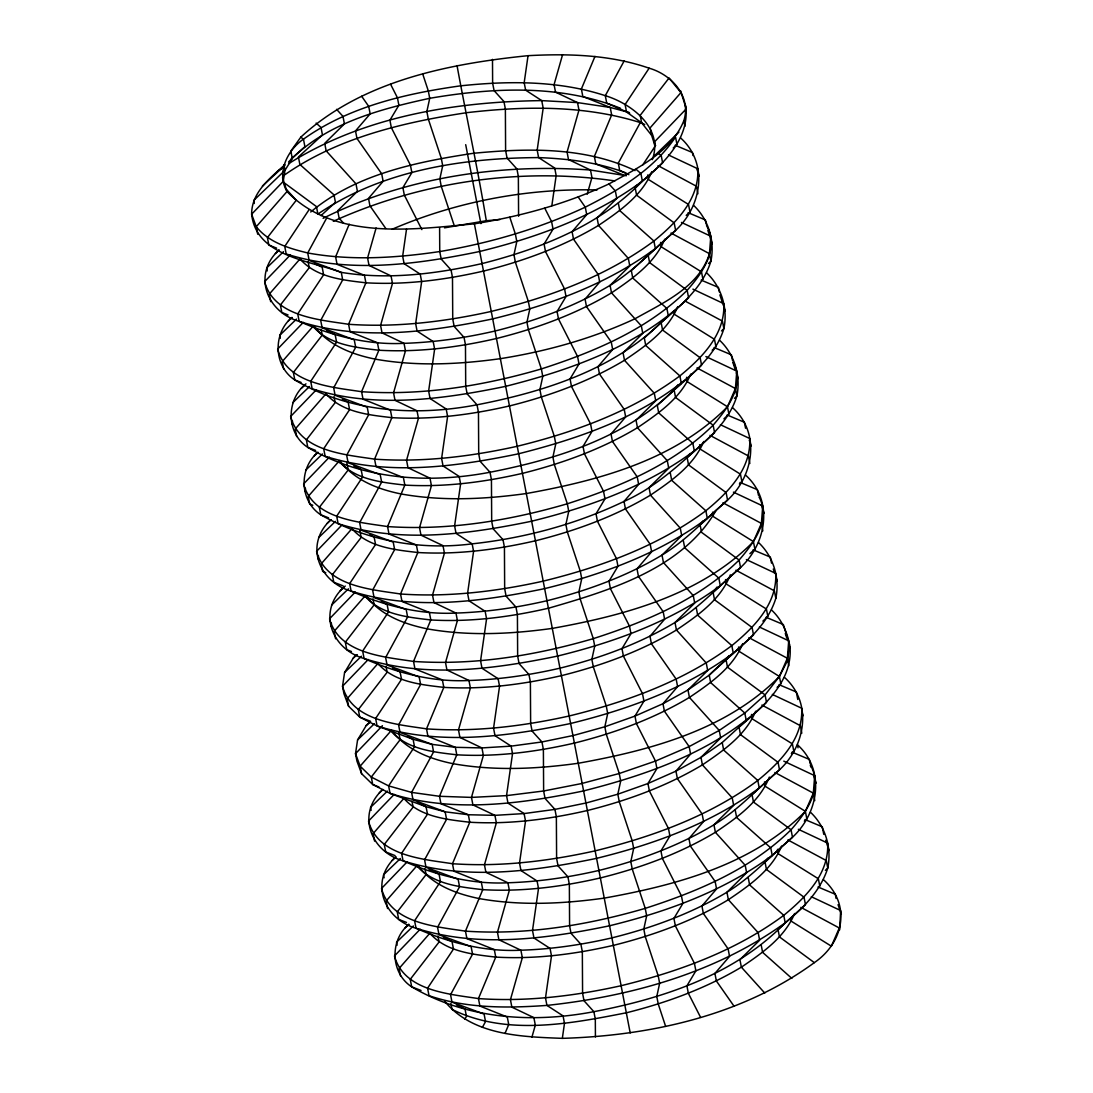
<?xml version="1.0" encoding="UTF-8"?>
<svg xmlns="http://www.w3.org/2000/svg" width="1093" height="1093" viewBox="0 0 1093 1093"><rect width="100%" height="100%" fill="white"/><g stroke="black" fill="none" stroke-linecap="round" stroke-linejoin="round"><path stroke-width="1.5" d="M652.316 159.646C663.793 128.387 631.877 103.808 605.303 95.665C558.66 80.472 508.641 80.732 460.331 85.869C405.585 93.588 349.2 106.554 303.458 139.153C287.199 150.301 276.174 173.063 287.022 191.521C334.485 240.856 412.922 229.462 474.389 223.819C520.746 216.455 566.352 203.776 608.965 183.925C637.301 168.281 670.952 152.501 683.849 120.708C691.582 96.334 671.485 74.556 649.146 68.19C610.345 54.718 568.688 53.516 528.042 55.675C448.116 63.831 361.66 80.95 300.78 137.172L290.847 151.066L292.296 158.553L285 170.289L283.224 181.397L251.636 214.214C256.145 256.281 309.661 260.544 341.262 272.376C388.343 280.095 436.462 273.906 482.614 263.44C540.953 248.535 599.975 225.5 642.37 181.096C664.995 162.638 690.434 136.953 685.543 105.119M278.838 250.106C252.278 274.452 266.528 312.051 299.168 321.383C332.245 335.879 367.672 345.183 404.027 343.339C434.905 342.382 465.522 337.846 495.607 330.878C535.556 320.864 574.645 306.587 610.072 285.355C634.623 270.422 653.887 248.876 675.624 230.377C701.774 206.276 708.906 163.281 680.584 137.923M693.577 205.347C708.633 219.474 715.027 241.047 710.901 261.186C702.826 287.404 681.103 305.261 661.128 322.544C611.779 370.554 543.112 391.909 477.013 404.806C415.531 416.57 349.76 412.321 294.823 379.968C273.564 366.114 272.703 333.597 291.817 317.53M706.556 272.785C721.626 286.899 728.006 308.486 723.894 328.624C715.806 354.829 694.082 372.699 674.121 389.982C624.772 437.979 556.091 459.347 490.006 472.244C428.511 483.994 362.739 479.759 307.802 447.392C285.901 433.17 285.956 399.683 305.958 383.834M719.549 340.21C734.605 354.323 740.986 375.91 736.873 396.049C728.785 422.267 707.075 440.124 687.101 457.407L688.549 464.894L726.121 492.601L727.555 500.102L700.094 524.831L701.528 532.332L739.1 560.04L740.548 567.527L713.073 592.269L714.521 599.756L752.08 627.464L753.528 634.951L709.234 675.132L687.975 689.943L662.973 703.714L634.978 716.093L604.839 726.763L573.511 735.452L541.937 741.956L511.1 746.136L481.931 747.926L455.344 747.311L432.159 744.388L413.072 739.278L377.085 725.957L359.747 717.117L348.599 706.242L343.967 693.727L342.533 686.226L344.582 672.509L353.271 658.068L356.742 654.68M330.769 519.817C304.209 544.164 318.459 581.763 351.113 591.108C384.189 605.604 419.616 614.894 455.972 613.064C486.85 612.107 517.467 607.558 547.538 600.59C587.487 590.589 626.59 576.312 662.016 555.08C686.595 540.174 705.791 518.56 727.555 500.102C753.719 476.001 760.851 432.992 732.529 407.634M343.762 587.242C317.202 611.602 331.452 649.201 364.092 658.533C397.169 673.028 432.596 682.333 468.952 680.488C499.829 679.532 530.447 674.996 560.531 668.028C600.481 658.013 639.569 643.736 674.996 622.504C699.588 607.612 718.77 585.985 740.548 567.527C766.699 543.426 773.83 500.43 745.522 475.072M369.735 722.104L366.251 725.492L357.575 739.947L355.512 753.664L356.96 761.152L361.578 773.666L372.74 784.542L390.064 793.395L426.051 806.716L445.138 811.812L468.337 814.736L494.924 815.351L524.08 813.575L554.93 809.394L586.504 802.89L617.832 794.187L647.958 783.517L675.952 771.139L700.968 757.367L722.213 742.571L746.246 720.547L744.798 713.046L710.669 682.633L709.234 675.132C732.993 651.155 765.223 632.3 775.825 598.336C779.951 578.197 773.557 556.624 758.501 542.497M823.425 879.646C851.433 904.567 843.837 942.48 814.326 962.632L779.446 936.906L777.997 929.419L805.473 904.676L804.024 897.189L766.453 869.481L765.018 861.981L792.48 837.252L791.045 829.751L753.473 802.043L752.025 794.556L779.5 769.814L778.052 762.327L740.48 734.619L739.046 727.132C762.709 706.884 791.906 682.715 790.143 648.313C788.08 633.749 782.369 620.114 771.48 609.935M382.714 789.542C356.154 813.889 370.404 851.488 403.044 860.819C436.121 875.329 471.561 884.62 507.903 882.775C538.781 881.819 569.412 877.283 599.483 870.315C639.432 860.3 678.521 846.023 713.948 824.805C738.54 809.899 757.722 788.285 779.5 769.814C805.664 745.727 812.796 702.717 784.473 677.359M395.693 856.967C369.133 881.313 383.397 918.912 416.037 928.244C449.114 942.753 484.541 952.044 520.896 950.213C551.774 949.257 582.391 944.707 612.463 937.739C652.412 927.738 691.514 913.461 726.941 892.23C751.519 877.324 770.715 855.71 792.48 837.252C818.643 813.151 825.775 770.141 797.453 744.784L798.027 747.79M810.446 812.222C825.502 826.335 831.882 847.922 827.77 868.061C820.542 890.85 803.259 908.051 785.198 922.834C734.906 974.806 663.26 998.442 593.882 1011.681C532.4 1023.431 466.615 1019.195 411.692 986.829C390.433 972.989 389.573 940.472 408.686 924.391M406.514 229.188L402.661 256.186L404.109 263.686L420.204 274.124L421.652 281.625L415.654 323.624L417.089 331.111L433.183 341.562L434.631 349.05L428.634 391.048L430.082 398.535L446.176 408.987L447.611 416.488L441.613 458.473L443.061 465.973L459.156 476.425L460.604 483.912L454.606 525.911L456.041 533.398L472.149 543.849C524.64 538.139 576.339 524.244 624.021 501.427C659.27 485.675 686.39 458.145 714.576 432.664L713.128 425.177L675.556 397.469L674.121 389.982L678.084 384.75M528.042 55.675L524.189 82.672L525.637 90.159L541.732 100.611L577.514 102.592L610.222 107.442L629.308 112.538M551.842 205.716L556.159 175.536L554.711 168.049L538.617 157.597C462.462 157.952 381.99 170.344 317.885 214.064L316.451 206.577L284.248 182.832M444.605 1001.161C472.572 1035.522 521.634 1036.792 562.335 1038.35L564.48 1023.349L563.045 1015.862L546.937 1005.41C507.521 1008.183 466.861 1008.579 429.016 995.682L427.582 988.195L453.472 949.066L452.024 941.565L443.403 937.329M292.036 424.002L292.487 420.955M317.79 452.393C298.676 468.46 299.537 500.977 320.796 514.817C366.62 540.762 420.013 550.599 472.149 543.849L473.583 551.337L467.585 593.335L469.034 600.836L485.128 611.274L486.576 618.775L480.578 660.773L482.013 668.26L498.107 678.712L499.556 686.199L493.558 728.198L495.006 735.685L511.1 746.136L512.535 753.637L506.537 795.622L507.985 803.123L524.08 813.575L525.528 821.062L519.53 863.06L520.965 870.547L537.073 880.999L538.507 888.486L532.51 930.485L533.958 937.985L550.052 948.423L551.5 955.924L545.503 997.923L546.937 1005.41C630.948 996.351 715.997 972.852 785.198 922.834L783.763 915.333L749.62 884.92L748.186 877.433M305.015 491.426L305.48 488.38M318.008 558.865L318.459 555.818M330.988 626.289L331.439 623.242M376.101 227.972L367.59 257.948L369.038 265.449L391.034 275.914L392.483 283.401L380.583 325.386L382.017 332.873L404.027 343.339L405.462 350.839L393.562 392.811L395.01 400.311L417.007 410.777L418.455 418.264L406.555 460.249L407.99 467.736L430 478.201L431.434 485.688L419.534 527.673L420.983 535.16L442.979 545.626L444.427 553.126L432.527 595.098L433.962 602.598L455.972 613.064L457.407 620.551L445.507 662.536L446.955 670.023L468.952 680.488L470.4 687.989L458.486 729.96L459.934 737.461L481.931 747.926L483.379 755.413L471.479 797.398L472.914 804.885L494.924 815.351L496.359 822.838L484.459 864.823L485.907 872.31L507.903 882.775L509.352 890.276L497.452 932.247L498.886 939.748L520.896 950.213L522.331 957.7L510.431 999.685L511.879 1007.172L533.876 1017.638L535.324 1025.138L531.922 1037.134M562.581 54.65L554.069 84.639L555.517 92.126L577.514 102.592L578.962 110.092L567.062 152.064L568.497 159.551L590.507 170.03L626.385 175.727M587.201 194.24L591.941 177.517L590.507 170.03C499.501 163.39 405.134 177.326 323.091 218.34M349.2 224.256L335.619 256.841L337.068 264.342L364.447 275.299L365.895 282.8L348.599 324.279L350.047 331.766L377.44 342.737L378.875 350.225L361.592 391.704L363.026 399.205L390.42 410.162L391.868 417.649L374.571 459.142L376.019 466.629L403.413 477.586L404.847 485.087L387.564 526.566L388.999 534.053L416.392 545.024L417.84 552.511L400.544 593.991L401.992 601.492L429.371 612.449L430.82 619.95L413.523 661.429L414.971 668.916L442.364 679.887L443.813 687.374L426.516 728.853L427.95 736.354L455.344 747.311L456.792 754.798L439.495 796.291L440.944 803.779L468.337 814.736L469.771 822.237L452.488 863.716L453.923 871.203L481.316 882.174L482.764 889.661L465.468 931.14L466.916 938.641L494.309 949.598L495.744 957.099L478.447 998.578L479.895 1006.066L507.289 1017.036L508.737 1024.524L505.021 1033.418M594.975 56.399L581.38 88.998L582.829 96.485L610.222 107.442L611.656 114.943L594.373 156.422L595.808 163.909L623.201 174.88M651.783 171.779C641.905 195.756 619.28 211.373 598.527 225.418C563.1 246.649 524.012 260.926 484.062 270.941C445.384 279.876 405.626 285.095 365.895 282.8C342.833 280.081 316.287 277.567 300.001 258.945L269.247 294.167L270.681 301.654M664.763 239.203C654.885 263.194 632.273 278.797 611.52 292.856C576.093 314.074 536.991 328.351 497.042 338.365C458.377 347.301 418.619 352.52 378.875 350.225C355.812 347.519 329.266 344.992 312.994 326.383L282.226 361.592L283.674 369.092M677.756 306.641C667.864 330.619 645.253 346.221 624.499 360.28C589.072 381.512 549.984 395.789 510.035 405.804C471.356 414.739 431.598 419.958 391.868 417.649C368.806 414.944 342.246 412.43 325.974 393.808L295.219 429.03L296.654 436.517M690.735 374.066C680.857 398.043 658.232 413.66 637.479 427.718C602.065 448.936 562.963 463.213 523.014 473.228C484.349 482.163 444.591 487.382 404.847 485.087C381.785 482.382 355.239 479.854 338.953 461.246L308.199 496.454L309.647 503.941L312.789 505.267M703.714 441.504C693.836 465.481 671.225 481.084 650.472 495.143C615.045 516.374 575.956 530.651 535.994 540.652C497.329 549.588 457.571 554.807 417.84 552.511C394.778 549.806 368.218 547.292 351.946 528.67L321.178 563.879L322.626 571.379L325.769 572.705M716.052 510.472C682.469 568.743 609.785 590.439 548.987 608.091C510.308 617.026 470.55 622.245 430.82 619.95C407.757 617.231 381.211 614.717 364.925 596.095L334.171 631.317L335.606 638.804M730.343 574.809C720.779 599.592 697.648 615.673 676.444 630.005C641.017 651.223 601.915 665.5 561.966 675.515C523.301 684.45 483.543 689.669 443.813 687.374C420.75 684.669 394.19 682.141 377.918 663.533L347.15 698.741L348.599 706.242M742.68 643.791C732.802 667.768 710.177 683.371 689.423 697.43C653.997 718.661 614.908 732.938 574.959 742.953C536.28 751.888 496.523 757.107 456.792 754.798C433.73 752.093 407.17 749.579 390.898 730.957L360.144 766.179L361.578 773.666M755.659 711.215C745.781 735.193 723.156 750.809 702.403 764.868C666.99 786.086 627.888 800.363 587.938 810.378C549.273 819.313 509.516 824.532 469.771 822.237C446.709 819.531 420.163 817.004 403.877 798.396L373.123 833.604L374.571 841.091M769.308 777.096C759.731 801.879 736.6 817.96 715.396 832.292C679.969 853.524 640.881 867.801 600.931 877.802C562.253 886.737 522.495 891.956 482.764 889.661C459.702 886.956 433.142 884.442 416.87 865.82L386.102 901.028L387.55 908.529M781.632 846.078C771.754 870.055 749.129 885.658 728.375 899.717C692.948 920.948 653.86 935.225 613.911 945.24C575.232 954.175 535.488 959.394 495.744 957.099C472.682 954.38 446.135 951.866 429.85 933.244L399.095 968.466L400.53 975.953M794.611 913.502C784.733 937.493 762.122 953.096 741.368 967.155C705.941 988.373 666.839 1002.65 626.89 1012.665C570.191 1023.84 506.237 1036.178 452.065 1009.426L450.917 1003.442M326.575 218.217L307.72 252.961L309.155 260.448L341.262 272.376L342.696 279.863L320.7 320.386L322.148 327.873L354.241 339.8L355.69 347.301L333.679 387.81L335.127 395.311L367.234 407.238L368.669 414.725L346.672 455.248L348.107 462.735L380.214 474.663L381.662 482.15L359.652 522.673L361.1 530.173L393.207 542.087L394.641 549.588L372.645 590.111L374.079 597.598L406.186 609.525L407.634 617.012L385.624 657.535L387.072 665.022L419.166 676.95L420.614 684.45L398.603 724.96L400.052 732.46L432.159 744.388L433.593 751.875L411.596 792.398L413.031 799.885L445.138 811.812L446.586 819.299L424.576 859.822L426.024 867.323L458.131 879.237L459.566 886.737L437.569 927.26L439.003 934.747L471.11 946.675L472.559 954.162L450.548 994.685L451.996 1002.172L484.09 1014.099L485.538 1021.6L482.396 1027.379M624.158 60.935L605.303 95.665L606.738 103.166L629.677 113.166M644.733 124.493L640.293 122.58L618.283 163.103L619.731 170.59L628.871 174.675M284.918 164.633C270.149 178.091 251.527 192.272 251.636 214.214L256.254 226.729L257.702 234.23M308.786 210.129L284.74 246.458L286.188 253.959C348.749 273.824 416.146 264.574 479.144 251.609C536.909 237.523 594.209 216.756 642.37 181.096L640.922 173.609L636.044 169.265M649.146 68.19L625.1 104.518L626.549 112.005L641.646 122.812L651.606 135.313L655.117 146.093M642.711 164.961L655.663 145.396M464.607 1019.291L466.451 1016.49L465.017 1009.003L456.382 1004.768M353.941 466.028L361.127 469.566L362.575 477.054L336.685 516.183L338.12 523.67C400.694 543.535 468.077 534.299 531.089 521.334C588.854 507.234 646.141 486.467 694.301 450.822L692.866 443.334L658.737 412.908L657.289 405.421L681.322 383.397L679.873 375.896L645.744 345.484L644.31 337.983L668.342 315.959L666.894 308.472L632.765 278.046L631.317 270.558L675.624 230.377L674.176 222.89L636.604 195.182L635.156 187.682L637.151 185.072M650.13 252.51L648.149 255.12L649.597 262.607L687.155 290.314L688.604 297.802C638.777 346.03 571.106 369.844 505.116 386.471C442.119 399.437 374.721 408.673 312.161 388.807L310.713 381.32L336.603 342.191L335.168 334.704L326.534 330.469M687.101 457.407L690.079 453.486M700.094 524.831L703.059 520.924M713.073 592.269L717.035 587.05M729.031 655.786L726.053 659.694L727.501 667.195L765.073 694.888L766.507 702.389C716.68 750.604 649.01 774.418 583.02 791.045C520.022 804.024 452.625 813.26 390.064 793.395L388.616 785.894L414.52 746.779L413.072 739.278L407.32 736.45M739.046 727.132L741.027 724.509M765.018 861.981L767.983 858.073M777.997 929.419L779.978 926.809M290.355 254.915L264.615 281.652C273.988 316.642 318.978 319.689 348.599 324.279C396.308 327.613 444.127 321.834 490.689 311.546C548.454 297.46 605.754 276.693 653.915 241.034C675.857 223.068 699.411 199.432 697.812 168.8L668.479 154.987M303.348 322.339L277.608 349.077C286.981 384.067 331.958 387.127 361.592 391.704C422.308 395.803 483.161 385.911 541.349 368.928C594.018 351.932 647.138 329.731 687.155 290.314C702.293 273.141 719.809 248.808 706.529 225.595M316.328 389.764L290.588 416.515C299.96 451.505 344.951 454.551 374.571 459.142C422.267 462.476 470.099 456.683 516.661 446.409C574.426 432.322 631.713 411.542 679.873 375.896C701.829 357.93 725.383 334.294 723.785 303.663L692.894 289.126M329.321 457.202L303.581 483.939C312.953 518.929 357.93 521.976 387.564 526.566C448.267 530.665 509.133 520.774 567.308 503.777C619.991 486.795 673.11 464.593 713.128 425.177C727.61 408.358 745.467 384.859 733.061 362.056M342.3 524.626L316.56 551.364C325.933 586.354 370.923 589.414 400.544 593.991C448.239 597.324 496.072 591.545 542.634 581.271C600.399 567.171 657.685 546.404 705.846 510.759C727.801 492.793 751.356 469.157 749.743 438.525L720.41 424.712M355.28 592.064L329.539 618.802C338.926 653.792 383.903 656.838 413.523 661.429C474.239 665.528 535.105 655.636 593.28 638.64C645.949 621.657 699.083 599.442 739.1 560.04C753.583 543.221 771.439 519.708 759.02 496.905M368.273 659.489L342.533 686.226C351.905 721.216 396.882 724.263 426.516 728.853C474.212 732.187 522.044 726.408 568.592 716.12C626.371 702.034 683.658 681.267 731.818 645.621C753.774 627.642 777.328 604.019 775.716 573.388L746.382 559.575M382.427 725.697L355.512 753.664L360.144 766.179L371.292 777.055L388.616 785.894L411.596 792.398L439.495 796.291L471.479 797.398L506.537 795.622L543.631 790.99L581.585 783.558L619.253 773.502L655.486 761.07L689.15 746.587L719.235 730.438L744.798 713.046L765.073 694.888L779.405 676.471L787.725 660.145L789.419 644.556L783.353 624.554L766.07 617.258M394.245 794.351L368.505 821.089C377.877 856.079 422.854 859.125 452.488 863.716C500.184 867.05 548.017 861.27 594.565 850.982C652.33 836.896 709.63 816.129 757.791 780.484C779.733 762.504 803.3 738.868 801.688 708.25L772.355 694.438M407.224 861.776L381.484 888.513C390.857 923.503 435.847 926.563 465.468 931.14C526.184 935.239 587.037 925.347 645.225 908.365C697.894 891.369 751.028 869.167 791.045 829.751C806.169 812.577 823.685 788.244 810.405 765.032L810.774 766.903M420.204 929.214L394.464 955.951C403.85 990.941 448.827 993.988 478.447 998.578C526.157 1001.912 573.975 996.133 620.537 985.845C678.302 971.759 735.603 950.992 783.763 915.333C805.705 897.367 829.259 873.731 827.661 843.099L798.327 829.286M283.797 171.451L253.685 200.497L254.273 203.503M283.538 251.663L266.678 267.935L267.252 270.927M296.517 319.088L279.658 335.36L280.232 338.365M292.651 402.798L309.497 386.526M305.63 470.222L322.49 453.95M653.628 156.545L678.917 132.144M318.609 537.647L335.469 521.375M331.603 605.085L348.462 588.813M708.496 263.509L710.901 261.186L709.466 253.699L710.792 236.238L681.458 222.425M344.582 672.509L361.441 656.237M721.476 330.947L723.894 328.624L722.446 321.123L685.475 301.285M357.575 739.947L374.421 723.675M734.469 398.371L736.873 396.049L735.425 388.561L736.764 371.101L705.887 356.55M387.414 791.1L370.554 807.372L371.128 810.364M400.393 858.524L383.534 874.796L384.121 877.802M413.386 925.962L396.527 942.234L397.101 945.226M825.365 870.383L827.77 868.061L826.322 860.574L787.875 839.93M310.713 211.987C355.84 174.183 416.542 161.942 473.324 153.293C527.277 148.115 585.001 146.667 635.047 170.59M262.375 186.056L284.808 165.439M288.552 161.996C325.318 123.468 379.353 109.273 429.727 98.302C492.711 87.536 560.053 84.188 620.496 108.275M275.354 253.48L279.098 250.051M288.347 320.918L292.077 317.476M301.326 388.343L305.07 384.914M314.319 455.781L318.049 452.338M673.233 147.965L676.977 144.522L675.529 137.035C653.778 169.401 619.362 189.895 585.274 207.151C539.136 228.724 489.91 243.07 439.741 251.554C396.103 258.003 351.372 260.926 307.72 252.961C288.894 248.343 268.864 242.509 256.254 226.729L287.022 191.521L282.5 177.653M327.299 523.205L331.042 519.762M686.213 215.389L689.956 211.946L688.508 204.459L648.491 179.512L647.63 175.017M340.278 590.63L345.265 586.053M353.271 658.068L357.001 654.625M712.185 350.252L715.929 346.809L714.48 339.322L674.463 314.374L673.889 311.382M366.251 725.492L369.994 722.063M723.921 418.824L728.908 414.247L727.473 406.746L735.425 388.561L696.979 367.917M379.244 792.931L382.974 789.488M739.401 483.967L741.901 481.671L740.453 474.184L700.435 449.237L699.561 444.742M392.223 860.355L395.967 856.912M749.894 553.686L754.88 549.096L753.432 541.609L761.397 523.424L762.736 505.95L733.403 492.137M405.202 927.779L408.946 924.35M762.873 621.111L767.86 616.534L766.425 609.033L726.408 584.099L725.533 579.591M777.109 687.401L780.853 683.958L779.405 676.471L787.37 658.273L788.709 640.812L759.362 626.999M791.346 753.678L793.832 751.397L792.398 743.896L752.367 718.948L751.506 714.453M804.325 821.116L806.825 818.821L805.377 811.334L813.342 793.135L814.681 775.675L783.79 761.138M321.014 215.594L335.442 202.369L333.993 194.882L299.865 164.456L298.416 156.968L322.449 134.945L321.014 127.457L316.137 123.099M291.162 159.004L304.906 146.64L303.458 139.153L300.78 137.172M635.156 187.682L662.631 162.953L661.197 155.452L658.505 153.471M562.335 1038.35C650.513 1035.727 742.133 1015.534 814.326 962.632M277.431 171.382L283.032 167.53M288.62 163.69C363.436 116.555 454.538 101.69 541.732 100.611L543.18 108.098L537.182 150.096L538.617 157.597C568.196 158.731 598.008 162.338 625.838 172.858M283.073 175.987C336.685 137.923 402.648 122.443 466.684 112.688C524.435 105.98 584.263 105.051 640.293 122.58M333.297 221.278C420.586 181.903 519.967 167.038 614.84 180.919M392.182 229.229C456.505 201.549 527.113 188.201 597.065 189.963M444.509 227.85L486.303 220.718L499.897 219.556M276.638 248.125L268.851 245.105L267.416 237.605L296.258 200.265L286.653 189.649M288.074 314.948L281.844 312.53L280.395 305.043L309.237 267.703L308.089 261.705M301.053 382.386L294.823 379.968L293.375 372.467L322.216 335.127L321.069 329.143M315.604 450.412L307.802 447.392L306.368 439.905L335.209 402.566L334.048 396.568M328.583 517.85L320.796 514.817L319.347 507.33L348.189 469.99L346.754 462.503M343.12 585.875L333.775 582.255L332.34 574.754L361.182 537.414L359.734 529.927M351.44 651.496L346.768 649.679L345.32 642.192L374.161 604.853L373.014 598.855M370.65 721.339L359.747 717.117L358.313 709.617L387.141 672.277L385.993 666.293M378.97 786.96L372.74 784.542L371.292 777.055L400.134 739.715L398.685 732.214M395.065 855.6L385.72 851.966L384.271 844.479L413.113 807.14L411.965 801.142M406.487 922.424L398.699 919.404L397.265 911.904L426.106 874.564L424.945 868.58M421.037 990.463L411.692 986.829L410.244 979.342L439.085 942.002L437.938 936.004M675.173 145.26L692.47 152.542L693.044 155.534M688.166 212.684L705.45 219.98L706.256 224.188M701.146 280.109L718.429 287.404L719.303 291.899M714.139 347.547L731.422 354.829L732.501 360.458M727.118 414.971L744.401 422.267L745.563 428.251M740.098 482.409L757.394 489.691L758.474 495.307M753.091 549.834L770.374 557.129L771.521 563.114M779.063 684.696L796.346 691.978L797.781 699.479M792.042 752.121L809.326 759.416L810.145 763.624M805.022 819.559L822.319 826.841L823.753 834.328M818.015 886.983L835.298 894.279L836.104 898.487M811.307 896.725L840.64 910.537L839.67 929.87M314.989 263.741L322.175 267.266L323.624 274.767L297.733 313.896L299.168 321.383C361.742 341.248 429.125 332.012 492.137 319.033C549.902 304.947 607.189 284.18 655.349 248.535L653.915 241.034L619.772 210.621L618.337 203.134M342.396 399.3L348.148 402.128L349.596 409.629L323.692 448.745L325.14 456.246C387.701 476.111 455.098 466.875 518.096 453.896C584.086 437.268 651.756 413.455 701.583 365.24L700.148 357.739L662.577 330.045L661.128 322.544M369.803 534.873L374.12 536.991L375.555 544.478L349.664 583.607L351.113 591.108C413.673 610.973 481.07 601.724 544.068 588.758C601.833 574.672 659.134 553.905 707.294 518.246L705.846 510.759L671.717 480.346L670.269 472.845M381.348 601.601L387.1 604.415L388.548 611.916L362.657 651.045L364.092 658.533C426.666 678.398 494.05 669.162 557.061 656.183C614.826 642.097 672.113 621.33 720.273 585.684L718.839 578.183L684.696 547.771L683.262 540.284M392.893 668.315L400.093 671.853L401.527 679.34L375.637 718.47L377.085 725.957C439.646 745.822 507.043 736.586 570.04 723.621C627.806 709.535 685.106 688.754 733.266 653.108L731.818 645.621L697.689 615.195L696.241 607.708M417.43 802.467L426.051 806.716L427.5 814.203L401.609 853.332L403.044 860.819C465.618 880.685 533.015 871.449 596.013 858.483C653.778 844.383 711.065 823.616 759.239 787.971L757.791 780.484L723.662 750.058L722.213 742.571M428.975 869.195L439.044 874.14L440.479 881.627L414.589 920.757L416.037 928.244C478.597 948.123 545.994 938.873 608.992 925.908C666.757 911.822 724.058 891.055 772.218 855.395L770.77 847.908L736.641 817.496L735.193 809.995M658.027 165.63L696.473 186.275L697.921 193.762M671.006 233.055L709.466 253.699C698.892 287.254 663.287 302.747 634.937 318.787C592.324 338.639 546.719 351.304 500.362 358.668C458.923 364.42 416.556 366.524 375.172 359.119C351.946 354.433 328.296 345.32 313.691 325.687M709.972 435.342L748.418 455.986L749.853 463.487M722.951 502.78L761.397 523.424L762.846 530.911M735.931 570.204L774.39 590.848L775.825 598.336M748.924 637.643L787.37 658.273L788.818 665.774M761.903 705.067L800.349 725.711L801.797 733.198M774.896 772.491L813.342 793.135L814.777 800.636M800.855 907.354L839.315 927.998L831.349 946.183L791.332 921.249L790.745 918.243M791.865 978.426L762.613 952.345L761.165 944.858M608.965 183.925L615.359 191.002L616.794 198.489L597.092 217.931L598.527 225.418L628.338 258.426L629.787 265.927L610.072 285.355L611.52 292.856L641.331 325.864L642.766 333.351L623.051 352.793L624.499 360.28L654.311 393.289L655.759 400.776L636.044 420.218L637.479 427.718L667.29 460.713L668.738 468.214L649.023 487.656L650.472 495.143L680.283 528.151L681.718 535.638L662.016 555.08L663.451 562.567L693.263 595.576L694.711 603.076L674.996 622.504L676.444 630.005L706.256 663.014L707.69 670.501L687.975 689.943L689.423 697.43L719.235 730.438L720.683 737.925L700.968 757.367L702.403 764.868L732.214 797.863L733.663 805.363L713.948 824.805L715.396 832.292L745.207 865.301L746.642 872.788L726.941 892.23L728.375 899.717L758.187 932.725L759.635 940.226L739.92 959.654L741.368 967.155L764.786 993.086M336.589 109.327L342.983 116.391L344.418 123.892L324.717 143.333L326.151 150.82L355.963 183.829L357.411 191.316L337.696 210.758L339.144 218.245L343.598 223.191M339.663 460.549C354.255 480.182 377.918 489.295 401.145 493.968C442.515 501.386 484.896 499.282 526.334 493.53C598.144 480.619 674.75 460.303 727.473 406.746L687.442 381.799L686.582 377.304M366.701 596.587C381.143 615.646 404.478 624.13 427.117 628.83C468.487 636.249 510.855 634.145 552.293 628.393C624.117 615.468 700.722 595.166 753.432 541.609L713.415 516.661L712.554 512.166M391.608 730.261C406.2 749.907 429.863 759.007 453.089 763.693C494.46 771.111 536.827 769.007 578.265 763.256C650.089 750.331 726.681 730.015 779.405 676.471L739.387 651.524L738.526 647.029M418.633 866.312C433.088 885.371 456.423 893.855 479.062 898.555C520.432 905.96 562.799 903.87 604.238 898.118C676.061 885.193 752.653 864.877 805.377 811.334L765.36 786.386L764.499 781.891M578.211 197.041L585.274 207.151L586.722 214.638L572.076 231.702L573.524 239.189L598.254 274.575L599.702 282.076L585.069 299.14L586.504 306.627L611.247 342.013L612.681 349.5L598.049 366.565L599.497 374.052L624.226 409.438L625.674 416.939L611.028 433.989L612.476 441.49L637.219 476.876L638.654 484.363L624.021 501.427L625.456 508.914L650.198 544.3L651.647 551.787L637 568.852L638.449 576.339L663.178 611.725L664.626 619.225L649.993 636.29L651.428 643.777L676.171 679.163L677.605 686.65L662.973 703.714L664.421 711.201L689.15 746.587L690.598 754.088L675.952 771.139L677.4 778.64L702.143 814.025L703.578 821.512L688.945 838.577L690.38 846.064L715.123 881.45L716.571 888.937L701.925 906.001L703.373 913.488L728.102 948.874L729.55 956.375L714.918 973.426L716.352 980.927L734.031 1006.202M361.646 96.252L368.71 106.363L370.158 113.863L355.512 130.914L356.96 138.415L381.689 173.801L383.137 181.288L368.505 198.352L369.94 205.839L385.747 228.451M544.792 208.244L551.596 221.633L553.044 229.12L544.082 244.081L545.516 251.581L564.589 289.058L566.024 296.558L557.061 311.519L558.509 319.006L577.569 356.496L579.017 363.983L570.054 378.943L571.489 386.43L590.562 423.92L591.996 431.421L583.034 446.381L584.482 453.868L603.541 491.358L604.989 498.845L596.013 513.806L597.461 521.293L616.52 558.783L617.969 566.27L609.006 581.23L610.441 588.731L629.513 626.207L630.948 633.708L621.985 648.668L623.434 656.155L642.493 693.645L643.941 701.132L634.978 716.093L636.413 723.58L655.486 761.07L656.92 768.57L647.958 783.517L649.406 791.018L668.465 828.508L669.913 835.995L660.937 850.955L662.385 858.442L681.445 895.932L682.893 903.419L673.93 918.38L675.365 925.88L694.438 963.357L695.872 970.857L686.91 985.818L688.358 993.305L700.613 1017.405M390.625 84.339L397.428 97.728L398.877 105.229L389.914 120.189L391.349 127.676L410.421 165.166L411.856 172.653L402.893 187.613L404.342 195.101L421.884 229.612M838.044 904.69L841.364 914.281M509.816 217.247L515.377 234.066L516.811 241.553L513.956 254.751L515.39 262.252L528.356 301.49L529.804 308.991L526.935 322.189L528.384 329.676L541.349 368.928L542.784 376.416L539.915 389.614L541.363 397.101L554.329 436.353L555.777 443.84L552.908 457.038L554.342 464.539L567.308 503.777L568.756 511.278L565.887 524.476L567.335 531.963L580.301 571.215L581.736 578.703L578.88 591.9L580.315 599.401L593.28 638.64L594.729 646.141L591.86 659.339L593.308 666.826L606.273 706.078L607.708 713.565L604.839 726.763L606.287 734.25L619.253 773.502L620.701 780.989L617.832 794.187L619.266 801.688L632.232 840.927L633.68 848.428L630.811 861.626L632.26 869.113L645.225 908.365L646.673 915.852L643.804 929.05L645.239 936.551L658.205 975.789L659.653 983.29L656.784 996.488L658.232 1003.975L665.637 1026.395M422.718 73.996L428.278 90.815L429.727 98.302L426.857 111.5L428.292 118.987L441.271 158.239L442.706 165.726L439.837 178.924L441.285 186.425L454.251 225.664M696.828 168.909L699.247 176.301M707.868 230.418L712.24 243.725M719.877 294.891L723.279 305.248M724.249 308.199L725.219 311.163M732.856 362.329L735.288 369.721M736.258 372.672L738.212 378.588M749.251 440.11L751.192 446.012M761.261 504.583L764.171 513.45M773.27 569.057L774.732 573.483M775.702 576.448L777.164 580.875M785.293 633.516L786.741 637.957M788.695 643.873L790.143 648.313M801.675 711.297L803.136 715.737M813.684 775.77L816.116 783.162M825.707 840.244L829.109 850.6M680.556 90.733L686.267 108.863L654.68 141.68L655.254 144.686M683.849 120.708L684.928 126.337M702.936 279.384L701.501 271.884L661.484 246.95L660.609 242.455M819.805 886.245L818.356 878.758L778.339 853.811L777.478 849.316M651.606 135.313L650.157 127.826L680.925 92.604L669.053 77.986L640.211 115.325L641.646 122.812M465.7 144.686L480.906 223.628M283.92 164.66L285 170.289M630.21 1032.967L474.389 223.819M486.303 220.718C477.791 168.732 466.492 117.347 457.024 65.553M595.425 1036.97L595.316 1019.168L593.882 1011.681L584.017 1000.764L582.583 993.277L582.337 951.743L580.889 944.256L571.038 933.34L569.59 925.853L569.357 884.319L567.909 876.818L558.058 865.916L556.61 858.415L556.364 816.881L554.93 809.394L545.065 798.477L543.631 790.99L543.385 749.456L541.937 741.956L532.086 731.053L530.638 723.552L530.392 682.018L528.957 674.531L519.093 663.615L517.658 656.128L517.413 614.594L515.964 607.107L506.114 596.191L504.665 588.703L504.433 547.169L502.985 539.669L493.134 528.766L491.686 521.265L491.44 479.731L490.006 472.244L480.141 461.328L478.707 453.841L478.461 412.307L477.013 404.806L467.162 393.904L465.714 386.403L465.468 344.869L464.033 337.382L454.169 326.465L452.734 318.978L452.488 277.444L451.04 269.957L441.189 259.041L439.741 251.554L439.605 227.809M518.588 216.264L518.355 176.424L516.907 168.937L507.056 158.02L505.608 150.533L505.376 108.999L503.928 101.512L494.077 90.596L492.629 83.109L492.492 59.364"/></g></svg>
